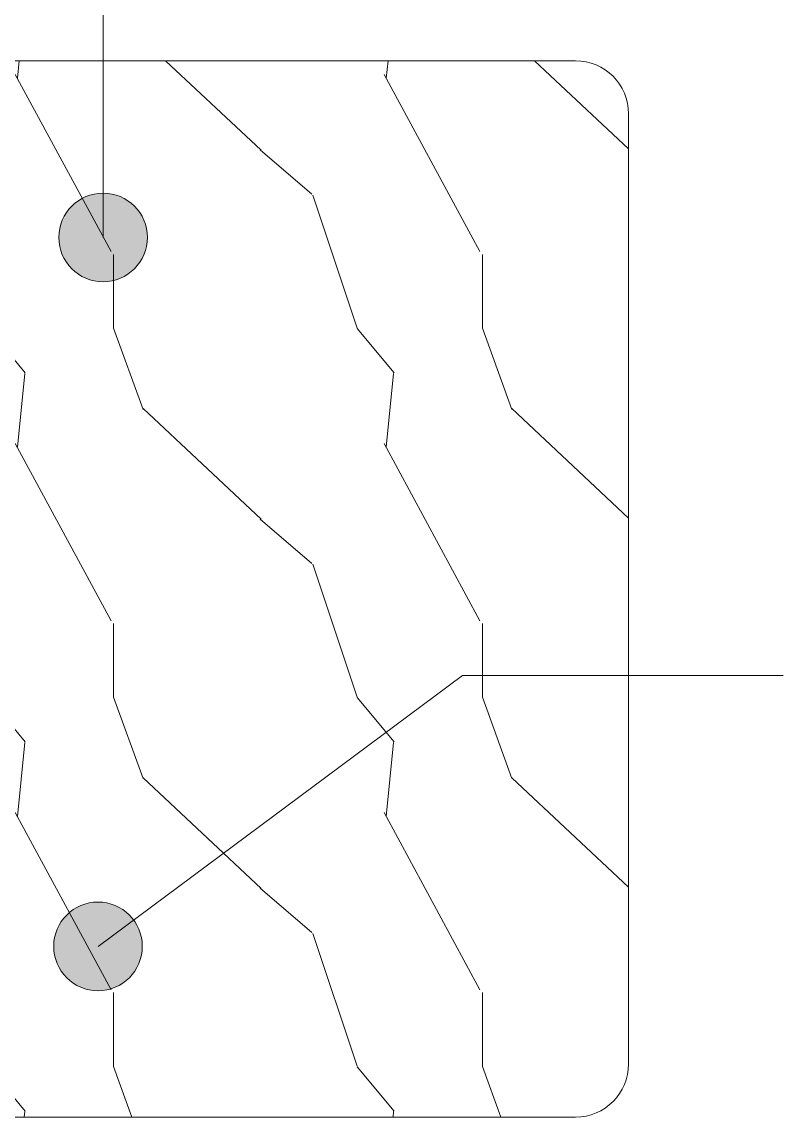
# Model space of a CAD drawing. Header units: millimetres. Extents: x -13069 to 207500, y -71366 to 56785.
# Drawn here: x 39716 to 40576, y 9941 to 11177 of the extents above; entities that cross this region are included whole.
import ezdxf

# ---------------------------------------------------------------- set-up
doc = ezdxf.new("R2010")
doc.units = ezdxf.units.MM
for name, color, linetype, lineweight in [('Марки', 7, 'Continuous', 20), ('Отметки', 7, 'Continuous', 9), ('Потолки', 7, 'Continuous', 9), ('Потолки штриховка', 7, 'Continuous', 9)]:
    doc.layers.add(name, color=color, linetype=linetype, lineweight=lineweight)

msp = doc.modelspace()

# ---------------------------------------------------------------- hatches: boundary and pattern name
at = {"layer": 'Марки'}
h = msp.add_hatch(color=256, dxfattribs=at)
edge = h.paths.add_edge_path()
edge.add_arc((39802.25, 10133.795), 50, 0, 360)
at = {"layer": 'Отметки'}
h = msp.add_hatch(color=256, dxfattribs=at)
edge = h.paths.add_edge_path()
edge.add_arc((39807.98, 10933.784), 50, 0, 360)
at = {"layer": 'Потолки штриховка', "lineweight": 18}
h = msp.add_hatch(dxfattribs=at)
h.set_pattern_fill('FP_67', color=256, style=0, pattern_type=2)
h.set_pattern_definition([(108.435, (108.29, 0), (-416.50086, 832.99954), [158.051, -1159.038]), (139.399, (58.31, 149.94), (-2499.010644, 2082.486787), [76.799, -3763.143]), (136.848, (416.5, 199.92), (-6247.5402574, 5830.957739), [182.691, -8951.868]), (109.983, (283.22, 324.87), (-1249.49393, 3332.002656), [97.5, -4777.508]), (90, (249.9, 0), (-416.5, 416.5), [83.3, -333.2]), (118.443, (249.9, 83.3), (2915.5071394, -5414.4962996), [227.365, -11140.87]), (84.289, (141.61, 283.22), (-416.5263, -3748.496867), [83.716, -4102.058]), (129.806, (149.94, 366.52), (1666.01521, -2082.48651), [65.059, -3187.91])])
h.paths.add_polyline_path([(40341.322, 9941.161), (40356.851, 9943.205), (40371.322, 9949.2), (40385.676, 9961.247), (40393.284, 9971.161), (40399.278, 9985.632), (40401.322, 10001.161), (40401.322, 11073.161), (40399.278, 11088.69), (40393.284, 11103.161), (40383.749, 11115.587), (40371.322, 11125.123), (40356.851, 11131.117), (40341.322, 11133.161), (39269.322, 11133.161), (39253.793, 11131.117), (39239.322, 11125.123), (39226.896, 11115.587), (39217.361, 11103.161), (39211.28, 11088.03), (39209.322, 11073.161), (39209.322, 10001.161), (39211.367, 9985.632), (39217.361, 9971.161), (39226.896, 9958.735), (39239.322, 9949.2), (39253.793, 9943.205), (39269.322, 9941.161), (40332.267, 9941.161)])

# ---------------------------------------------------------------- linework, layer by layer
at = {"layer": 'Марки'}
for p, q in [((39802.25, 10133.795), (40213.889, 10439.57)), ((40213.889, 10439.57), (40575.836, 10439.57))]:
    msp.add_line(p, q, dxfattribs=at)
msp.add_circle((39802.25, 10133.795), 50, dxfattribs=at)
at = {"layer": 'Отметки', "lineweight": 20}
msp.add_line((39807.98, 10933.784), (39807.98, 11270.482), dxfattribs=at)
at = {"layer": 'Отметки'}
msp.add_circle((39807.98, 10933.784), 50, dxfattribs=at)
at = {"layer": 'Потолки'}
for p, q in [((39269.322, 11133.161), (40341.322, 11133.161)), ((40401.322, 11073.161), (40401.322, 10001.161)), ((40341.322, 9941.161), (39269.322, 9941.161))]:
    msp.add_line(p, q, dxfattribs=at)
for centre, start, end in [((40341.322, 11073.161), 0, 90), ((40341.322, 10001.161), 270, 0)]:
    msp.add_arc(centre, 60, start, end, dxfattribs=at)

doc.saveas('drawing.dxf')
